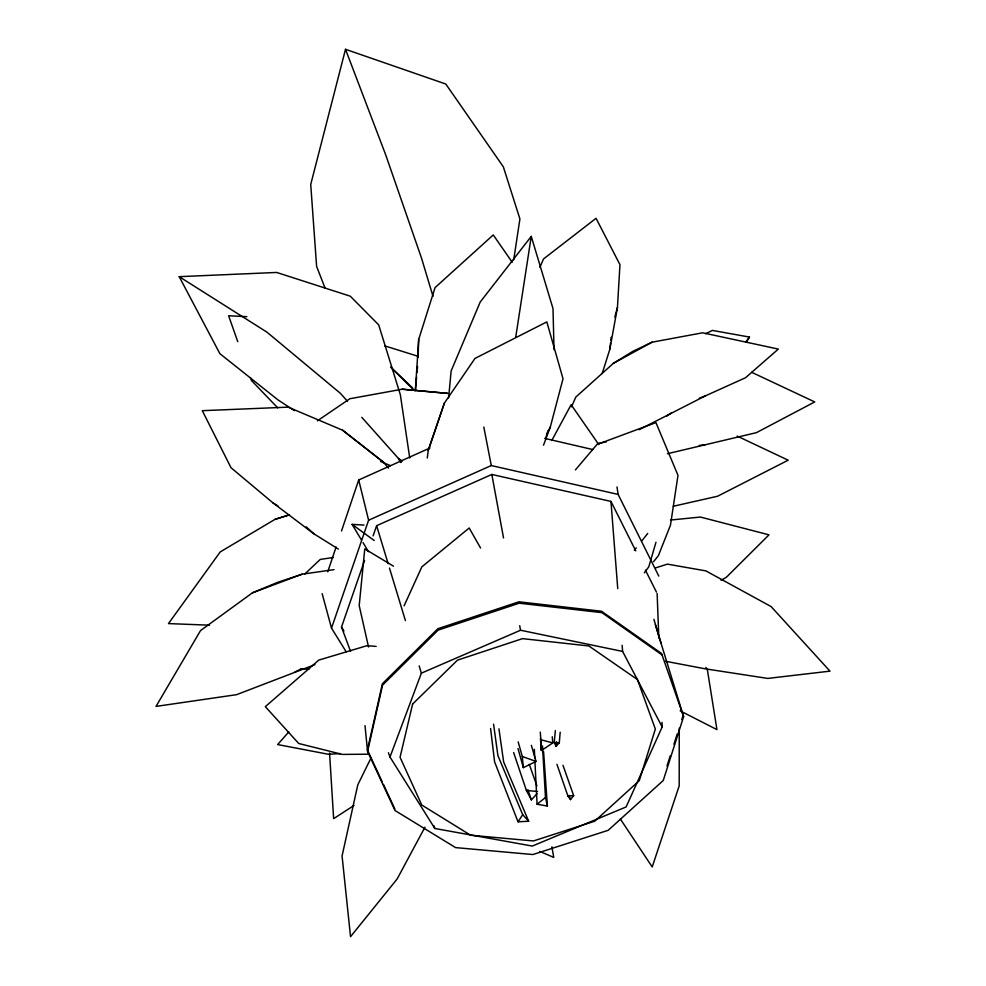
<?xml version="1.0" encoding="UTF-8"?>
<svg xmlns="http://www.w3.org/2000/svg" width="986" height="986" viewBox="0 0 986 986"><rect width="100%" height="100%" fill="white"/><g stroke="black" fill="none" stroke-linecap="round" stroke-linejoin="round"><path stroke-width="1.48" d="M679.231 728.198L679.194 785.879L652.202 866.953L620.367 819.021M418.076 357.45L418.693 339.406L435.06 287.604L493.259 234.939L512.215 262.264M602.187 373.608L609.89 349.056L617.446 307.435L619.96 264.692L596.062 218.3L543.52 258.948L539.897 267.329M418.693 339.406L415.352 390.715L416.61 377.083M555.34 730.564L554.243 742.581L556.141 746.316L559.284 742.754L560.196 732.216M556.141 746.316L556.548 741.805M417.029 372.548L417.596 366.484M448.63 397.876L451.132 370.946L480.207 302.036L531.257 236.381L553.01 308.606L554.009 349.685M609.89 349.056L610.519 343.153M610.827 340.195L611.135 337.237M427.283 457.997L428.232 450.429L444.39 403.089L474.993 358.423L546.836 321.892L563.018 378.76L550.348 426.889L543.532 445.179M513.731 259.836L519.905 218.929L503.353 166.856L445.795 84.032L345.507 49.3L310.726 184.456L316.617 266.43L324.986 287.887M515.69 337.385L531.257 236.381M655.333 624.668L683.618 716.662L663.245 780.505L608.177 830.311L532.884 854.542L455.569 847.603L395.041 810.541L367.568 751.48L382.556 685.147L438.08 630.14L519.203 603.198L601.916 612.639L661.976 654.889M614.833 317.159L617.446 307.435M655.973 542.263L648.776 566.851L644.302 572.829M545.788 437.957L547.994 430.746M666.992 765.986L670.233 755.831M673.931 744.233L677.16 734.077M681.782 719.57L683.175 715.22M444.39 403.089L428.232 450.429M327.746 571.794L336.103 547.02M341.513 530.986L358.707 479.972L430.069 447.94M346.111 651.697L331.506 628.131L368.604 520.214L358.707 479.972M350.56 651.352L341.501 627.071L364.573 560.455M373.102 535.842L376.615 525.698L491.829 474.451L610.963 501.418L635.76 550.878M662 722.368L662.173 726.965L626.122 806.942L532.304 846.062L434.851 828.486L389.988 757.026L421.367 673.167L419.149 665.87M571.523 406.836L575.787 397.099L613.341 363.353L633.037 351.238L652.042 342.191L702.624 332.8L778.336 349.081L745.552 377.712L705.015 396.039L639.15 429.674M404.1 605.848L421.835 566.864L469.188 528.003L480.576 548.019M546.503 434.875L550.348 426.889M371.044 757.889L357.795 784.844L342.068 855.971L350.535 936.7L397.161 878.945L424.966 827.168M551.778 440.483L571.128 404.716L598.749 444.55M746.303 342.278L749.471 337.064L712.422 330.421L705.557 333.712M490.584 728.481L494.602 761.882L518.02 821.794L522.728 814.719L497.918 755.596L493.567 724.192M745.786 341.969L749.471 337.064M556.93 764.298L567.924 796.059L570.5 799.609L573.642 795.566L562.981 765.296M634.355 550.25L636.266 547.859M641.985 540.661L647.703 533.475M653.508 561.737L658.34 555.747L670.468 525.205L677.986 475.363L655.937 422.6L596.961 444.489L575.405 469.915M288.799 731.908L277.658 744.553L328.363 754.265L340.343 753.612M513.62 752.515L526.401 790.464L531.38 799.856L537.05 793.693M304.773 574.025L320.302 559.395L333.441 557.497M534.93 761.5L537.074 804.219L545.48 797.514L542.497 745.909M334.057 569.637L302.11 574.185L277.559 582.381L252.379 592.857L200.54 630.572L156.01 706.407L236.578 694.674L314.916 664.613M666.758 416.117L671.651 412.74M317.369 420.837L349.882 398.726L402.214 389.211L447.829 393.402L402.214 389.211M542.596 749.754L552.776 742.902L552.271 736.764M353.999 805.451L333.638 818.651L329.558 753.094M289.354 514.791L275.02 519.351L220.211 551.938L168.483 623.583L209.476 625.186M721.086 580.249L726.399 577.229L768.994 534.843L700.38 517.046L670.455 520.053M613.341 363.353L652.042 342.191M294.937 672.021L301.519 668.742M518.007 748.571L523.332 767.65L536.051 761.414L531.368 745.342M368.604 520.214L491.287 465.552L618.111 494.405L658.796 576.095M421.367 673.167L520.546 630.239L622.61 651.426L662.173 726.965M252.379 592.857L302.11 574.185M699.32 398.147L705.015 396.039M655.727 567.862L667.399 564.128L705.877 570.894L771.101 606.575L829.99 671.146L767.786 678.417L705.113 668.804L665.476 661.261M275.02 519.351L289.465 514.877M667.448 453.72L756.459 432.644L814.719 401.931L751.677 372.301M673.278 506.274L717.635 496.217L788.171 460.191L737.183 436.095M597.528 443.577L606.439 441.814M699.259 445.475L705.273 444.686M567.924 796.059L573.642 795.566M300.385 669.358L309.444 668.804M518.02 821.794L528.656 821.252L503.649 761.944L498.941 728.876M294.481 410.669L277.929 399.848L219.89 353.678L179.206 276.672L276.672 272.456L350.313 296.207L378.686 324.875L400.328 394.671L409.732 457.96M369.269 754.191L342.339 754.413L298.709 743.493L265.333 706.666L318.835 660.078L367.014 645.682L376.171 646.397M554.243 742.581L559.284 742.754M246.894 316.679L228.616 315.742L237.749 341.649M361.443 539.971L352.088 524.379L364.007 525.07M526.401 790.464L537.543 791.511M537.074 804.219L547.39 806.067L543.569 751.554M544.703 438.376L592.672 449.53M540.291 732.105L540.833 739.734L552.776 742.902M384.639 345.839L418.335 356.377M518.168 741.891L522.309 756.508L536.051 761.414M388.472 468.103L383.591 462.311L342.61 430.216L288.195 407.144L202.29 410.681L231.02 467.734L272.863 502.798L313.782 533.746L338.346 549.079M380.658 461.51L390.456 465.675M539.81 851.423L553.738 857.413L551.913 846.838M680.167 710.844L716.933 729.603L707.418 669.975L705.865 667.386M393.513 566.198L364.758 548.894L359.2 605.601L368.53 646.976M272.863 502.798L277.892 505.904M179.206 276.672L266.947 332.146L340.404 393.34L347.54 401.339M402.251 461.041L398.48 458.49L361.8 417.349M352.088 524.379L374.199 540.501M342.61 430.216L383.591 462.311M306.178 526.832L313.782 533.746M390.567 367.075L414.465 390.604M392.046 368.419L412.727 388.102M277.719 407.847L251.467 380.51L250.456 377.638M522.728 814.719L528.656 821.252M341.501 627.071L343.917 631.003M400.871 462.409L398.48 458.49L400.821 462.459M363.008 542.571L368.456 551.667M645.411 570.118L656.442 592.093M382.1 781.578L367.421 750.001L382.395 683.705L437.87 628.723L518.907 601.817L601.534 611.246L661.544 653.484L683.618 716.662M383.381 784.326L394.868 809.038M345.507 49.3L385.625 154.642L421.564 258.258L433.002 296.342M388.385 752.737L389.988 757.026M529.26 764.335L536.902 785.891M569.008 795.394L570.5 799.609M433.84 825.615L434.851 828.486M527.88 789.774L531.38 799.856M376.615 525.698L388.139 563.659M389.47 568.047L405.419 620.601M653.915 619.294L660.928 642.884M322.139 593.621L331.506 628.131M545.48 797.514L547.39 806.067M483.818 427.037L491.287 465.552M491.829 474.451L503.538 537.974M519.708 625.703L520.546 630.239M617.002 486.936L618.111 494.405M365.005 725.622L367.568 751.48M522.309 756.508L523.332 767.65M610.963 501.418L617.741 588.667M622.141 645.3L622.61 651.426M540.464 738.391L541.326 750.617L540.833 739.734M534.326 749.298L534.782 758.456M657.132 593.473L658.808 637.967M412.629 704.041L400.057 757.273L421.774 805.032L470.618 835.228L533.463 840.947L594.706 821.215L639.261 780.69L655.345 729.073L637.437 679.551L588.889 645.978L522.531 638.632L457.479 660.139L412.629 704.041"/></g></svg>
